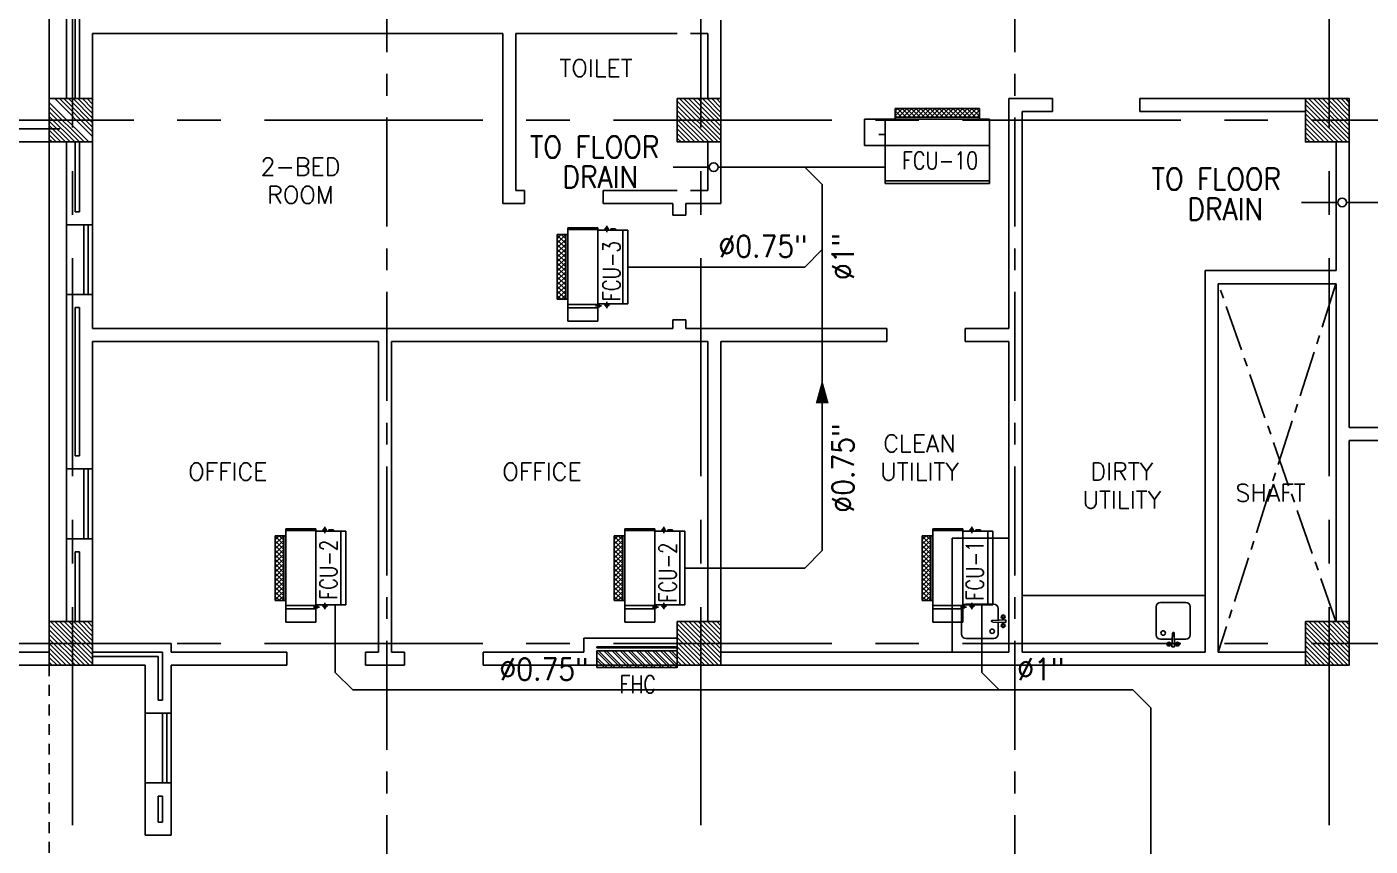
# Model space of a CAD drawing. Extents: x 417866242 to 417866633, y 43498034 to 43498122.
# Drawn here: x 417866567.24 to 417866582.64, y 43498069.33 to 43498078.73 of the extents above; entities that cross this region are included whole.
import ezdxf
from ezdxf.enums import TextEntityAlignment as Align

# ---------------------------------------------------------------- set-up
doc = ezdxf.new("R2010")
doc.units = 0
doc.header["$MEASUREMENT"] = 0
for name, pattern in [('CENTER', [2, 1.25, -0.25, 0.25, -0.25]), ('CENTER2', [1.125, 0.75, -0.125, 0.125, -0.125]), ('CENTERX2', [4, 2.5, -0.5, 0.5, -0.5]), ('HIDDEN', [0.375, 0.25, -0.125]), ('HIDDEN2', [0.1875, 0.125, -0.0625])]:
    doc.linetypes.add(name, pattern=pattern)
doc.layers.get('0').update_dxf_attribs({"linetype": 'CONTINUOUS'})
for name, color, linetype in [('AC-CD', 6, 'CONTINUOUS'), ('AC-TEXT', 2, 'CONTINUOUS'), ('AXES', 11, 'CENTERX2'), ('AXES1', 11, 'CENTER'), ('COL', 11, 'CONTINUOUS'), ('FCU', 6, 'CONTINUOUS'), ('FHC', 11, 'CONTINUOUS'), ('HAT', 11, 'CONTINUOUS'), ('INSUL', 11, 'CONTINUOUS'), ('ME-FIX', 11, 'CONTINUOUS'), ('P-SOLIDWASTE', 6, 'CONTINUOUS'), ('PROJ-L', 11, 'CONTINUOUS'), ('RM-NAME', 11, 'CONTINUOUS'), ('ROOF', 11, 'CONTINUOUS'), ('STR', 11, 'CONTINUOUS'), ('TEXTN', 2, 'CONTINUOUS'), ('WALL', 11, 'CONTINUOUS'), ('WIN', 11, 'CONTINUOUS')]:
    doc.layers.add(name, color=color, linetype=linetype)
doc.styles.add('ROMANS', font='ROMANS.shx', dxfattribs={"width": 0.6})

# ---------------------------------------------------------------- blocks, each defined once
blk = doc.blocks.new('*X55')
at = {"color": 0}
for p, q in [((238729, 149527), (239191, 149990)), ((238729, 149580), (239138, 149990)), ((238729, 149633), (239085, 149990)), ((238729, 149686), (239032, 149990)), ((238729, 149739), (238979, 149990)), ((238729, 149792), (238926, 149990)), ((238729, 149845), (238873, 149990)), ((238729, 149898), (238820, 149990)), ((238729, 149951), (238767, 149990)), ((238744, 149490), (239229, 149974)), ((238797, 149490), (239229, 149921)), ((238850, 149490), (239229, 149868)), ((238903, 149490), (239229, 149815)), ((238956, 149490), (239229, 149762)), ((239009, 149490), (239229, 149709)), ((239062, 149490), (239229, 149656)), ((239116, 149490), (239229, 149603)), ((239169, 149490), (239229, 149550)), ((239222, 149490), (239229, 149497))]:
    blk.add_line(p, q, dxfattribs=at)
blk = doc.blocks.new('COL50')
at = {"layer": 'COL'}
blk.add_lwpolyline([(-250, 250), (-250, -250), (250, -250), (250, 250)], close=True, dxfattribs=at)
blk = doc.blocks.new('*X81')
at = {"color": 0}
for p, q in [((253129, 155548), (253570, 155990)), ((253129, 155601), (253517, 155990)), ((253129, 155654), (253464, 155990)), ((253129, 155707), (253411, 155990)), ((253129, 155760), (253358, 155990)), ((253129, 155813), (253305, 155990)), ((253129, 155866), (253252, 155990)), ((253129, 155919), (253199, 155990)), ((253129, 155972), (253146, 155990)), ((253177, 155490), (253629, 155942)), ((253230, 155490), (253629, 155889)), ((253283, 155490), (253629, 155836)), ((253336, 155490), (253629, 155783)), ((253389, 155490), (253629, 155730)), ((253442, 155490), (253629, 155677)), ((253495, 155490), (253629, 155624)), ((253548, 155490), (253629, 155571)), ((253601, 155490), (253629, 155517))]:
    blk.add_line(p, q, dxfattribs=at)
blk = doc.blocks.new('*X83')
at = {"color": 0}
for p, q in [((253129, 149502), (253616, 149990)), ((253129, 149555), (253563, 149990)), ((253129, 149608), (253510, 149990)), ((253129, 149661), (253457, 149990)), ((253129, 149714), (253404, 149990)), ((253129, 149767), (253351, 149990)), ((253129, 149820), (253298, 149990)), ((253129, 149873), (253245, 149990)), ((253129, 149926), (253192, 149990)), ((253129, 149979), (253139, 149990)), ((253169, 149490), (253629, 149949)), ((253222, 149490), (253629, 149896)), ((253275, 149490), (253629, 149843)), ((253328, 149490), (253629, 149790)), ((253381, 149490), (253629, 149737)), ((253434, 149490), (253629, 149684)), ((253487, 149490), (253629, 149631)), ((253540, 149490), (253629, 149578)), ((253594, 149490), (253629, 149525))]:
    blk.add_line(p, q, dxfattribs=at)
blk = doc.blocks.new('*X82')
at = {"color": 0}
for p, q in [((245929, 149515), (246404, 149990)), ((245929, 149568), (246351, 149990)), ((245929, 149621), (246298, 149990)), ((245929, 149674), (246245, 149990)), ((245929, 149727), (246192, 149990)), ((245929, 149780), (246139, 149990)), ((245929, 149833), (246086, 149990)), ((245929, 149886), (246033, 149990)), ((245929, 149939), (245979, 149990)), ((245957, 149490), (246429, 149962)), ((246010, 149490), (246429, 149908)), ((246063, 149490), (246429, 149855)), ((246116, 149490), (246429, 149802)), ((246169, 149490), (246429, 149749)), ((246222, 149490), (246429, 149696)), ((246275, 149490), (246429, 149643)), ((246328, 149490), (246429, 149590)), ((246381, 149490), (246429, 149537))]:
    blk.add_line(p, q, dxfattribs=at)
blk = doc.blocks.new('*X80')
at = {"color": 0}
for p, q in [((245929, 155507), (246411, 155990)), ((245929, 155560), (246358, 155990)), ((245929, 155613), (246305, 155990)), ((245929, 155666), (246252, 155990)), ((245929, 155719), (246199, 155990)), ((245929, 155772), (246146, 155990)), ((245929, 155825), (246093, 155990)), ((245929, 155879), (246040, 155990)), ((245929, 155932), (245987, 155990)), ((245964, 155490), (246429, 155954)), ((246017, 155490), (246429, 155901)), ((246070, 155490), (246429, 155848)), ((246123, 155490), (246429, 155795)), ((246176, 155490), (246429, 155742)), ((246229, 155490), (246429, 155689)), ((246282, 155490), (246429, 155636)), ((246335, 155490), (246429, 155583)), ((246388, 155490), (246429, 155530))]:
    blk.add_line(p, q, dxfattribs=at)
blk = doc.blocks.new('*X54')
at = {"color": 0}
for p, q in [((238729, 155520), (239199, 155990)), ((238729, 155573), (239145, 155990)), ((238729, 155626), (239092, 155990)), ((238729, 155679), (239039, 155990)), ((238729, 155732), (238986, 155990)), ((238729, 155785), (238933, 155990)), ((238729, 155838), (238880, 155990)), ((238729, 155891), (238827, 155990)), ((238729, 155944), (238774, 155990)), ((238752, 155490), (239229, 155967)), ((238805, 155490), (239229, 155914)), ((238858, 155490), (239229, 155861)), ((238911, 155490), (239229, 155808)), ((238964, 155490), (239229, 155755)), ((239017, 155490), (239229, 155702)), ((239070, 155490), (239229, 155649)), ((239123, 155490), (239229, 155596)), ((239176, 155490), (239229, 155542))]:
    blk.add_line(p, q, dxfattribs=at)
blk = doc.blocks.new('RM1')
at = {"layer": 'RM-NAME', "style": 'ROMANS'}
for tag, p in [('ROOMNAME1', (0, 324)), ('ROOMNAME2', (0, 0))]:
    blk.add_attdef(tag, text='', height=200, dxfattribs=at).set_placement(p, align=Align.MIDDLE)
blk = doc.blocks.new('*X90')
at = {"color": 0}
for p, q in [((-750, 2538), (-672, 2616)), ((-750, 2591), (-725, 2616)), ((-660, 2516), (-750, 2606)), ((-713, 2516), (-750, 2553)), ((-719, 2516), (-619, 2616)), ((-607, 2516), (-707, 2616)), ((-666, 2516), (-566, 2616)), ((-554, 2516), (-654, 2616)), ((-613, 2516), (-513, 2616)), ((-501, 2516), (-601, 2616)), ((-560, 2516), (-460, 2616)), ((-448, 2516), (-548, 2616)), ((-507, 2516), (-407, 2616)), ((-394, 2516), (-494, 2616)), ((-454, 2516), (-354, 2616)), ((-341, 2516), (-441, 2616)), ((-401, 2516), (-301, 2616)), ((-288, 2516), (-388, 2616)), ((-348, 2516), (-248, 2616)), ((-235, 2516), (-335, 2616)), ((-295, 2516), (-195, 2616)), ((-182, 2516), (-282, 2616)), ((-242, 2516), (-142, 2616)), ((-129, 2516), (-229, 2616)), ((-189, 2516), (-89, 2616)), ((-76, 2516), (-176, 2616)), ((-136, 2516), (-36, 2616)), ((-23, 2516), (-123, 2616)), ((-83, 2516), (17, 2616)), ((30, 2516), (-70, 2616)), ((-30, 2516), (70, 2616)), ((83, 2516), (-17, 2616)), ((23, 2516), (123, 2616)), ((136, 2516), (36, 2616)), ((76, 2516), (176, 2616)), ((189, 2516), (89, 2616)), ((129, 2516), (215, 2601)), ((215, 2543), (142, 2616)), ((182, 2516), (215, 2548)), ((215, 2596), (195, 2616))]:
    blk.add_line(p, q, dxfattribs=at)
blk = doc.blocks.new('WAP16')
at = {"color": 6}
for p, q in [((-597, 0), (-597, -737)), ((-597, 0), (597, 0)), ((597, 0), (597, -737)), ((-597, -437), (597, -437)), ((-597, -737), (597, -737))]:
    blk.add_line(p, q, dxfattribs=at)
at = {"color": 3}
for p, q in [((-597, -32), (597, -32)), ((597, -437), (835, -437)), ((835, -437), (835, -737)), ((597, -562), (670, -562)), ((-482, -737), (-482, -862)), ((-482, -762), (482, -762)), ((482, -737), (482, -862)), ((597, -737), (835, -737)), ((-482, -862), (482, -862))]:
    blk.add_line(p, q, dxfattribs=at)
at = {"color": 11}
blk.add_blockref('*X90', (268, -3378), dxfattribs=at)
blk = doc.blocks.new('*X88')
at = {"color": 0}
for p, q in [((16890, -2467), (16943, -2414)), ((16890, -2520), (16990, -2420)), ((16990, -2512), (16892, -2414)), ((16990, -2459), (16945, -2414)), ((16990, -2565), (16890, -2465)), ((16890, -2573), (16990, -2473)), ((16990, -2619), (16890, -2519)), ((16890, -2626), (16990, -2526)), ((16990, -2672), (16890, -2572)), ((16890, -2679), (16990, -2579)), ((16990, -2725), (16890, -2625)), ((16890, -2732), (16990, -2632)), ((16990, -2778), (16890, -2678)), ((16890, -2785), (16990, -2685)), ((16990, -2831), (16890, -2731)), ((16890, -2838), (16990, -2738)), ((16990, -2884), (16890, -2784)), ((16890, -2891), (16990, -2791)), ((16990, -2937), (16890, -2837)), ((16890, -2944), (16990, -2844)), ((16990, -2990), (16890, -2890)), ((16890, -2997), (16990, -2897)), ((16990, -3043), (16890, -2943)), ((16890, -3050), (16990, -2950)), ((16990, -3096), (16890, -2996)), ((16890, -3103), (16990, -3003)), ((16990, -3149), (16890, -3049)), ((16892, -3155), (16990, -3056)), ((16944, -3155), (16890, -3102)), ((16945, -3155), (16990, -3109))]:
    blk.add_line(p, q, dxfattribs=at)
blk = doc.blocks.new('WHE06')
at = {"color": 3}
for p, q in [((689, 622), (346, 622)), ((346, 622), (346, 469)), ((689, 469), (689, 622)), ((242, 472), (242, 399)), ((60, -422), (60, 422)), ((212, 437), (269, 437)), ((232, 452), (232, 422)), ((232, 452), (252, 452)), ((252, 452), (252, 422)), ((305, 448), (373, 448)), ((321, 458), (321, 438)), ((321, 458), (346, 458)), ((321, 438), (346, 438)), ((346, 430), (689, 430)), ((811, 371), (689, 371)), ((711, -371), (711, 371)), ((811, -371), (811, 371)), ((142, -437), (142, -422)), ((142, -437), (197, -437)), ((197, -437), (197, -422)), ((221, -437), (269, -437)), ((232, -452), (232, -422)), ((232, -452), (252, -452)), ((242, -472), (242, -399)), ((252, -452), (252, -422)), ((346, -430), (689, -430)), ((811, -371), (689, -371))]:
    blk.add_line(p, q, dxfattribs=at)
at = {"color": 6}
for p, q in [((346, 469), (346, -451)), ((689, 469), (346, 469)), ((689, -451), (689, 469)), ((0, -422), (0, 422)), ((0, 422), (346, 422)), ((0, -422), (346, -422)), ((346, -451), (689, -451))]:
    blk.add_line(p, q, dxfattribs=at)
at = {"color": 11}
blk.add_blockref('*X88', (-16179, 2784), dxfattribs=at)
blk = doc.blocks.new('*X100')
at = {"color": 0}
for p, q in [((16890, -2467), (16943, -2414)), ((16890, -2520), (16990, -2420)), ((16990, -2512), (16892, -2414)), ((16990, -2459), (16945, -2414)), ((16990, -2565), (16890, -2465)), ((16890, -2573), (16990, -2473)), ((16990, -2619), (16890, -2519)), ((16890, -2626), (16990, -2526)), ((16990, -2672), (16890, -2572)), ((16890, -2679), (16990, -2579)), ((16990, -2725), (16890, -2625)), ((16890, -2732), (16990, -2632)), ((16990, -2778), (16890, -2678)), ((16890, -2785), (16990, -2685)), ((16990, -2831), (16890, -2731)), ((16890, -2838), (16990, -2738)), ((16990, -2884), (16890, -2784)), ((16890, -2891), (16990, -2791)), ((16990, -2937), (16890, -2837)), ((16890, -2944), (16990, -2844)), ((16990, -2990), (16890, -2890)), ((16890, -2997), (16990, -2897)), ((16990, -3043), (16890, -2943)), ((16890, -3050), (16990, -2950)), ((16990, -3096), (16890, -2996)), ((16890, -3103), (16990, -3003)), ((16990, -3149), (16890, -3049)), ((16892, -3155), (16990, -3056)), ((16944, -3155), (16890, -3102)), ((16945, -3155), (16990, -3109))]:
    blk.add_line(p, q, dxfattribs=at)

msp = doc.modelspace()

# ---------------------------------------------------------------- hatches: boundary and pattern name
at = {"layer": 'FHC', "linetype": 'ByBlock', "ltscale": 0.3}
h = msp.add_hatch(dxfattribs=at)
h.set_pattern_fill('ANSI32', color=11, scale=0.175, style=0)
h.set_pattern_definition([(135, (417866806.89178, 43498040.33097), (0.046403883, 0.046403883), []), (135, (417866806.860844, 43498040.33097), (0.046403883, 0.046403883), [])])
h.paths.add_polyline_path([(417866573.776, 43498071.382), (417866573.776, 43498071.572), (417866574.696, 43498071.572), (417866574.696, 43498071.382)])
h.paths.add_polyline_path([(417866574.908, 43498070.961), (417866574.908, 43498071.382), (417866574.646, 43498071.382), (417866574.646, 43498070.961)], flags=9)

# ---------------------------------------------------------------- linework, layer by layer
at = {"layer": 'AC-CD'}
for p, q in [((417866575.063, 43498077.118), (417866574.648, 43498077.118)), ((417866577.079, 43498077.118), (417866575.163, 43498077.118)), ((417866576.357, 43498076.918), (417866576.157, 43498077.118)), ((417866576.357, 43498076.918), (417866576.357, 43498072.721)), ((417866582.266, 43498076.714), (417866581.851, 43498076.714)), ((417866583.768, 43498076.714), (417866582.366, 43498076.714)), ((417866576.157, 43498075.973), (417866576.357, 43498076.173)), ((417866574.131, 43498075.973), (417866576.157, 43498075.973)), ((417866576.157, 43498072.521), (417866576.357, 43498072.721)), ((417866574.784, 43498072.521), (417866576.157, 43498072.521)), ((417866570.776, 43498072.099), (417866570.776, 43498071.323)), ((417866578.185, 43498072.099), (417866578.185, 43498071.323)), ((417866570.976, 43498071.123), (417866570.776, 43498071.323)), ((417866578.385, 43498071.123), (417866578.185, 43498071.323)), ((417866570.976, 43498071.123), (417866579.917, 43498071.123)), ((417866579.917, 43498071.123), (417866580.124, 43498070.917)), ((417866580.124, 43498070.917), (417866580.124, 43498068.331))]:
    msp.add_line(p, q, dxfattribs=at)
for centre in [(417866575.113, 43498077.118), (417866582.316, 43498076.714)]:
    msp.add_circle(centre, 0.05, dxfattribs=at)
at = {"layer": 'AXES'}
for p, q in [((417866567.766, 43498033.573), (417866567.766, 43498110.385)), ((417866574.966, 43498033.573), (417866574.966, 43498110.385)), ((417866582.166, 43498033.573), (417866582.166, 43498110.385)), ((417866557.966, 43498077.657), (417866626.006, 43498077.657)), ((417866557.966, 43498071.657), (417866626.006, 43498071.657))]:
    msp.add_line(p, q, dxfattribs=at)
at = {"layer": 'AXES1'}
for p, q in [((417866571.366, 43498040.437), (417866571.366, 43498099.257)), ((417866578.566, 43498040.437), (417866578.566, 43498099.257))]:
    msp.add_line(p, q, dxfattribs=at)
at = {"layer": 'FCU', "color": 3}
for p, q in [((417866573.32, 43498076.344), (417866573.32, 43498075.603)), ((417866573.32, 43498076.344), (417866573.442, 43498076.344)), ((417866573.42, 43498076.344), (417866573.42, 43498075.603)), ((417866573.785, 43498076.404), (417866573.442, 43498076.404)), ((417866573.91, 43498076.411), (417866573.862, 43498076.411)), ((417866573.899, 43498076.426), (417866573.879, 43498076.426)), ((417866573.879, 43498076.426), (417866573.879, 43498076.396)), ((417866573.889, 43498076.446), (417866573.889, 43498076.373)), ((417866573.899, 43498076.426), (417866573.899, 43498076.396)), ((417866573.935, 43498076.411), (417866573.935, 43498076.396)), ((417866573.99, 43498076.411), (417866573.935, 43498076.411)), ((417866573.99, 43498076.411), (417866573.99, 43498076.396)), ((417866574.071, 43498076.396), (417866574.071, 43498075.551)), ((417866573.32, 43498075.603), (417866573.442, 43498075.603)), ((417866573.785, 43498075.543), (417866573.442, 43498075.543)), ((417866573.81, 43498075.536), (417866573.785, 43498075.536)), ((417866573.81, 43498075.516), (417866573.81, 43498075.536)), ((417866573.919, 43498075.536), (417866573.862, 43498075.536)), ((417866573.879, 43498075.521), (417866573.879, 43498075.551)), ((417866573.889, 43498075.501), (417866573.889, 43498075.574)), ((417866573.899, 43498075.521), (417866573.899, 43498075.551)), ((417866573.442, 43498075.505), (417866573.442, 43498075.352)), ((417866573.826, 43498075.526), (417866573.758, 43498075.526)), ((417866573.81, 43498075.516), (417866573.785, 43498075.516)), ((417866573.785, 43498075.352), (417866573.785, 43498075.505)), ((417866573.899, 43498075.521), (417866573.879, 43498075.521)), ((417866573.442, 43498075.352), (417866573.785, 43498075.352))]:
    msp.add_line(p, q, dxfattribs=at)
at = {"layer": 'FCU', "color": 6}
for p, q in [((417866573.785, 43498076.424), (417866573.442, 43498076.424)), ((417866573.442, 43498076.424), (417866573.442, 43498075.505)), ((417866573.785, 43498075.505), (417866573.785, 43498076.424)), ((417866574.131, 43498076.396), (417866573.785, 43498076.396)), ((417866574.131, 43498076.396), (417866574.131, 43498075.551)), ((417866574.131, 43498075.551), (417866573.785, 43498075.551)), ((417866573.442, 43498075.505), (417866573.785, 43498075.505))]:
    msp.add_line(p, q, dxfattribs=at)
at = {"layer": 'FHC', "color": 250, "linetype": 'HIDDEN', "ltscale": 0.25}
msp.add_line((417866573.776, 43498071.407), (417866574.696, 43498071.407), dxfattribs=at)
at = {"layer": 'FHC', "linetype": 'ByBlock', "ltscale": 0.3}
msp.add_lwpolyline([(417866574.696, 43498071.572), (417866573.776, 43498071.572), (417866573.776, 43498071.382), (417866574.696, 43498071.382)], close=True, dxfattribs=at)
at = {"layer": 'INSUL'}
for p, q in [((417866567.796, 43498077.907), (417866567.796, 43498080.707)), ((417866567.846, 43498077.907), (417866567.846, 43498080.707)), ((417866567.796, 43498077.407), (417866567.796, 43498076.607)), ((417866567.846, 43498077.407), (417866567.846, 43498076.607)), ((417866567.796, 43498076.607), (417866567.846, 43498076.607)), ((417866567.796, 43498075.507), (417866567.846, 43498075.507)), ((417866567.796, 43498075.507), (417866567.796, 43498073.807)), ((417866567.846, 43498075.507), (417866567.846, 43498073.807)), ((417866567.796, 43498073.807), (417866567.846, 43498073.807)), ((417866567.796, 43498072.707), (417866567.846, 43498072.707)), ((417866567.796, 43498071.907), (417866567.796, 43498072.707)), ((417866567.846, 43498071.907), (417866567.846, 43498072.707)), ((417866567.996, 43498071.557), (417866568.796, 43498071.557)), ((417866568.796, 43498071.557), (417866568.796, 43498071.007)), ((417866567.996, 43498071.507), (417866568.746, 43498071.507)), ((417866568.746, 43498071.507), (417866568.746, 43498071.007)), ((417866568.796, 43498071.007), (417866568.746, 43498071.007)), ((417866568.796, 43498069.907), (417866568.746, 43498069.907)), ((417866568.746, 43498069.607), (417866568.746, 43498069.907)), ((417866568.796, 43498069.607), (417866568.796, 43498069.907)), ((417866568.796, 43498069.607), (417866568.746, 43498069.607))]:
    msp.add_line(p, q, dxfattribs=at)
at = {"layer": 'INSUL', "linetype": 'CENTER2', "ltscale": 0.7}
for p, q in [((417866582.245, 43498071.907), (417866580.897, 43498075.782)), ((417866582.245, 43498075.782), (417866580.897, 43498071.557))]:
    msp.add_line(p, q, dxfattribs=at)
at = {"layer": 'ME-FIX'}
for p, q in [((417866577.847, 43498072.863), (417866578.497, 43498072.863)), ((417866577.847, 43498072.863), (417866577.847, 43498071.555)), ((417866580.746, 43498072.205), (417866578.647, 43498072.205)), ((417866577.954, 43498072.057), (417866577.954, 43498071.764)), ((417866578.325, 43498072.107), (417866578.003, 43498072.107)), ((417866578.374, 43498071.921), (417866578.374, 43498072.057)), ((417866580.183, 43498072.077), (417866580.183, 43498071.756)), ((417866580.526, 43498072.127), (417866580.233, 43498072.127)), ((417866580.576, 43498071.756), (417866580.576, 43498072.077)), ((417866578.463, 43498071.927), (417866578.307, 43498071.921)), ((417866578.463, 43498071.895), (417866578.307, 43498071.901)), ((417866578.374, 43498071.764), (417866578.374, 43498071.901)), ((417866578.463, 43498071.895), (417866578.463, 43498071.927)), ((417866578.003, 43498071.714), (417866578.325, 43498071.714)), ((417866580.233, 43498071.706), (417866580.37, 43498071.706)), ((417866580.364, 43498071.618), (417866580.37, 43498071.773)), ((417866580.396, 43498071.618), (417866580.39, 43498071.773)), ((417866580.39, 43498071.706), (417866580.526, 43498071.706)), ((417866580.364, 43498071.618), (417866580.396, 43498071.618))]:
    msp.add_line(p, q, dxfattribs=at)
for centre, radius in [((417866578.431, 43498071.96), 0.0217), ((417866578.431, 43498071.861), 0.0217), ((417866578.431, 43498071.96), 0.014), ((417866578.431, 43498071.861), 0.014), ((417866578.305, 43498071.796), 0.0255), ((417866580.265, 43498071.776), 0.0255), ((417866580.33, 43498071.649), 0.0217), ((417866580.33, 43498071.649), 0.014), ((417866580.43, 43498071.649), 0.0217), ((417866580.43, 43498071.649), 0.014)]:
    msp.add_circle(centre, radius, dxfattribs=at)
for centre, radius, start, end in [((417866578.003, 43498072.057), 0.0499, 90, 180), ((417866578.325, 43498072.057), 0.0499, 0, 90), ((417866580.233, 43498072.077), 0.0499, 90, 180), ((417866580.526, 43498072.077), 0.0499, 0, 90), ((417866578.307, 43498071.911), 0.00997, 90, 270), ((417866578.003, 43498071.764), 0.0499, 180, 270), ((417866578.325, 43498071.764), 0.0499, 270, 0), ((417866580.233, 43498071.756), 0.0499, 180, 270), ((417866580.38, 43498071.773), 0.00997, 0, 180), ((417866580.526, 43498071.756), 0.0499, 270, 0)]:
    msp.add_arc(centre, radius, start, end, dxfattribs=at)
at = {"layer": 'P-SOLIDWASTE'}
for points in [[(417866574.423, 43498077.118, 0, 0.15, 0), (417866574.696, 43498077.118, 0.15, 0.15, 0)], [(417866576.395, 43498077.118, 0, 0.15, 0), (417866576.668, 43498077.118, 0.15, 0.15, 0)], [(417866581.626, 43498076.714, 0, 0.15, 0), (417866581.899, 43498076.714, 0.15, 0.15, 0)], [(417866576.357, 43498074.681, 0, 0.15, 0), (417866576.357, 43498074.408, 0.15, 0.15, 0)], [(417866572.21, 43498071.123, 0, 0.15, 0), (417866571.937, 43498071.123, 0.15, 0.15, 0)], [(417866579.462, 43498071.123, 0, 0.15, 0), (417866579.19, 43498071.123, 0.15, 0.15, 0)]]:
    msp.add_lwpolyline(points, format="xyseb", dxfattribs=at)
at = {"layer": 'PROJ-L'}
for p, q in [((417866567.496, 43498077.907), (417866567.496, 43498084.607)), ((417866567.496, 43498071.907), (417866567.496, 43498077.407))]:
    msp.add_line(p, q, dxfattribs=at)
at = {"layer": 'PROJ-L', "linetype": 'Continuous'}
for p, q in [((417866565.62, 43498077.557), (417866567.62, 43498077.557)), ((417866565.47, 43498077.407), (417866567.62, 43498077.407))]:
    msp.add_line(p, q, dxfattribs=at)
at = {"layer": 'ROOF'}
for p, q in [((417866565.421, 43498071.557), (417866567.496, 43498071.557)), ((417866565.421, 43498071.407), (417866567.496, 43498071.407))]:
    msp.add_line(p, q, dxfattribs=at)
at = {"layer": 'STR', "linetype": 'HIDDEN2'}
msp.add_line((417866567.496, 43498071.407), (417866567.496, 43498068.357), dxfattribs=at)
at = {"layer": 'WALL'}
for p, q in [((417866567.696, 43498077.907), (417866567.696, 43498080.857)), ((417866567.996, 43498077.907), (417866567.996, 43498078.652)), ((417866567.996, 43498078.652), (417866572.696, 43498078.652)), ((417866572.846, 43498078.652), (417866574.696, 43498078.652)), ((417866574.846, 43498078.652), (417866575.046, 43498078.652)), ((417866578.497, 43498075.267), (417866578.497, 43498077.907)), ((417866578.497, 43498077.907), (417866578.997, 43498077.907)), ((417866578.997, 43498077.757), (417866578.997, 43498077.907)), ((417866579.997, 43498077.757), (417866579.997, 43498077.907)), ((417866579.997, 43498077.907), (417866581.896, 43498077.907)), ((417866578.647, 43498071.557), (417866578.647, 43498077.757)), ((417866578.647, 43498077.757), (417866578.997, 43498077.757)), ((417866579.997, 43498077.757), (417866581.896, 43498077.757)), ((417866567.696, 43498077.407), (417866567.696, 43498076.457)), ((417866567.996, 43498077.407), (417866567.996, 43498076.457)), ((417866575.046, 43498076.852), (417866575.046, 43498077.407)), ((417866575.196, 43498076.702), (417866575.196, 43498077.407)), ((417866582.246, 43498075.932), (417866582.246, 43498077.407)), ((417866582.395, 43498074.132), (417866582.395, 43498077.407)), ((417866572.846, 43498076.852), (417866572.946, 43498076.852)), ((417866573.846, 43498076.852), (417866574.696, 43498076.852)), ((417866574.846, 43498076.852), (417866575.046, 43498076.852)), ((417866572.696, 43498076.702), (417866572.946, 43498076.702)), ((417866573.846, 43498076.702), (417866574.646, 43498076.702)), ((417866574.796, 43498076.702), (417866575.196, 43498076.702)), ((417866567.696, 43498076.457), (417866567.996, 43498076.457)), ((417866582.246, 43498075.932), (417866580.747, 43498075.932)), ((417866580.747, 43498075.932), (417866580.747, 43498071.557)), ((417866580.897, 43498075.782), (417866582.246, 43498075.782)), ((417866580.897, 43498071.557), (417866580.897, 43498075.782)), ((417866582.246, 43498071.907), (417866582.246, 43498075.782)), ((417866567.696, 43498075.657), (417866567.996, 43498075.657)), ((417866567.696, 43498075.657), (417866567.696, 43498073.657)), ((417866567.996, 43498075.657), (417866567.996, 43498075.267)), ((417866574.646, 43498075.267), (417866567.996, 43498075.267)), ((417866577.097, 43498075.267), (417866574.796, 43498075.267)), ((417866577.097, 43498075.117), (417866577.097, 43498075.267)), ((417866577.997, 43498075.117), (417866577.997, 43498075.267)), ((417866578.497, 43498075.267), (417866577.997, 43498075.267)), ((417866567.996, 43498075.117), (417866567.996, 43498073.657)), ((417866571.271, 43498075.117), (417866567.996, 43498075.117)), ((417866570.221, 43498075.117), (417866568.896, 43498075.117)), ((417866571.271, 43498075.117), (417866571.271, 43498071.557)), ((417866571.421, 43498075.117), (417866571.421, 43498071.557)), ((417866575.046, 43498075.117), (417866571.421, 43498075.117)), ((417866575.046, 43498071.907), (417866575.046, 43498075.117)), ((417866577.097, 43498075.117), (417866575.196, 43498075.117)), ((417866575.196, 43498071.907), (417866575.196, 43498075.117)), ((417866578.497, 43498075.117), (417866577.997, 43498075.117)), ((417866578.497, 43498071.557), (417866578.497, 43498075.117)), ((417866583.045, 43498074.132), (417866582.395, 43498074.132)), ((417866583.045, 43498073.982), (417866582.395, 43498073.982)), ((417866582.395, 43498071.757), (417866582.395, 43498073.982)), ((417866567.696, 43498073.657), (417866567.996, 43498073.657)), ((417866567.696, 43498072.857), (417866567.996, 43498072.857)), ((417866567.696, 43498071.907), (417866567.696, 43498072.857)), ((417866567.996, 43498071.907), (417866567.996, 43498072.857)), ((417866573.626, 43498071.557), (417866573.626, 43498071.717)), ((417866573.626, 43498071.717), (417866574.696, 43498071.717)), ((417866568.896, 43498071.657), (417866567.996, 43498071.657)), ((417866568.896, 43498071.657), (417866568.896, 43498071.557)), ((417866570.221, 43498071.557), (417866568.896, 43498071.557)), ((417866570.221, 43498071.557), (417866570.221, 43498071.407)), ((417866571.121, 43498071.557), (417866571.121, 43498071.407)), ((417866571.271, 43498071.557), (417866571.121, 43498071.557)), ((417866571.571, 43498071.557), (417866571.421, 43498071.557)), ((417866571.571, 43498071.557), (417866571.571, 43498071.407)), ((417866572.471, 43498071.557), (417866572.471, 43498071.407)), ((417866573.626, 43498071.557), (417866572.471, 43498071.557)), ((417866573.776, 43498071.607), (417866573.776, 43498071.617)), ((417866573.776, 43498071.617), (417866574.696, 43498071.617)), ((417866573.776, 43498071.607), (417866574.696, 43498071.607)), ((417866573.776, 43498071.572), (417866573.776, 43498071.405)), ((417866574.696, 43498071.572), (417866573.776, 43498071.572)), ((417866574.696, 43498071.607), (417866574.696, 43498071.617)), ((417866574.696, 43498071.406), (417866574.696, 43498071.571)), ((417866578.497, 43498071.557), (417866575.196, 43498071.557)), ((417866580.747, 43498071.557), (417866578.647, 43498071.557)), ((417866581.896, 43498071.557), (417866580.897, 43498071.557)), ((417866568.271, 43498071.407), (417866567.996, 43498071.407)), ((417866567.996, 43498071.407), (417866568.596, 43498071.407)), ((417866568.596, 43498071.407), (417866568.596, 43498070.857)), ((417866570.221, 43498071.407), (417866568.896, 43498071.407)), ((417866568.896, 43498071.407), (417866568.896, 43498070.857)), ((417866571.571, 43498071.407), (417866571.121, 43498071.407)), ((417866574.696, 43498071.407), (417866572.471, 43498071.407)), ((417866581.896, 43498071.407), (417866575.196, 43498071.407)), ((417866568.896, 43498070.857), (417866568.596, 43498070.857)), ((417866568.596, 43498070.057), (417866568.596, 43498069.457)), ((417866568.896, 43498070.057), (417866568.596, 43498070.057)), ((417866568.896, 43498070.057), (417866568.896, 43498069.457)), ((417866568.596, 43498069.457), (417866568.896, 43498069.457))]:
    msp.add_line(p, q, dxfattribs=at)
at = {"layer": 'WALL', "linetype": 'ByBlock'}
for p, q in [((417866575.196, 43498078.802), (417866575.196, 43498077.907)), ((417866572.696, 43498078.652), (417866572.696, 43498076.702)), ((417866572.846, 43498078.652), (417866572.846, 43498076.852)), ((417866575.046, 43498078.652), (417866575.046, 43498077.907)), ((417866572.946, 43498076.852), (417866572.946, 43498076.702)), ((417866573.846, 43498076.852), (417866573.846, 43498076.702)), ((417866574.646, 43498076.702), (417866574.646, 43498076.567)), ((417866574.796, 43498076.702), (417866574.796, 43498076.567)), ((417866574.796, 43498076.567), (417866574.646, 43498076.567)), ((417866574.646, 43498075.367), (417866574.646, 43498075.267)), ((417866574.796, 43498075.367), (417866574.646, 43498075.367)), ((417866574.796, 43498075.367), (417866574.796, 43498075.267))]:
    msp.add_line(p, q, dxfattribs=at)
at = {"layer": 'WALL', "linetype": 'ByBlock', "ltscale": 0.3}
for points in [[(417866567.496, 43498077.907), (417866567.996, 43498077.907), (417866567.996, 43498077.407), (417866567.496, 43498077.407)], [(417866574.696, 43498077.907), (417866575.196, 43498077.907), (417866575.196, 43498077.407), (417866574.696, 43498077.407)], [(417866581.896, 43498077.407), (417866582.396, 43498077.407), (417866582.396, 43498077.907), (417866581.896, 43498077.907)], [(417866567.496, 43498071.907), (417866567.996, 43498071.907), (417866567.996, 43498071.407), (417866567.496, 43498071.407)], [(417866574.696, 43498071.907), (417866575.196, 43498071.907), (417866575.196, 43498071.407), (417866574.696, 43498071.407)], [(417866581.896, 43498071.907), (417866582.396, 43498071.907), (417866582.396, 43498071.407), (417866581.896, 43498071.407)]]:
    msp.add_lwpolyline(points, close=True, dxfattribs=at)
at = {"layer": 'WIN'}
for p, q in [((417866567.696, 43498076.457), (417866567.696, 43498075.657)), ((417866567.896, 43498076.457), (417866567.896, 43498075.657)), ((417866567.946, 43498076.457), (417866567.946, 43498075.657)), ((417866567.996, 43498076.457), (417866567.996, 43498075.657)), ((417866567.696, 43498073.657), (417866567.696, 43498072.857)), ((417866567.896, 43498073.657), (417866567.896, 43498072.857)), ((417866567.946, 43498073.657), (417866567.946, 43498072.857)), ((417866567.996, 43498073.657), (417866567.996, 43498072.857)), ((417866568.596, 43498070.857), (417866568.596, 43498070.057)), ((417866568.796, 43498070.857), (417866568.796, 43498070.057)), ((417866568.846, 43498070.857), (417866568.846, 43498070.057)), ((417866568.896, 43498070.857), (417866568.896, 43498070.057))]:
    msp.add_line(p, q, dxfattribs=at)

# ---------------------------------------------------------------- block references
at = {"layer": 'COL', "xscale": 0.0009999871253967285, "yscale": 0.001000002026557922, "zscale": 0.001}
for p in [(417866567.746, 43498077.657), (417866574.946, 43498077.657), (417866582.146, 43498077.657), (417866567.746, 43498071.657), (417866574.946, 43498071.657), (417866582.146, 43498071.657)]:
    msp.add_blockref('COL50', p, dxfattribs=at)
at = {"layer": 'FCU', "linetype": 'ByBlock', "xscale": 0.0009999871253967285, "yscale": 0.001000002026557922, "zscale": 0.001, "rotation": 180}
for name, p in [('WAP16', (417866577.676, 43498076.93)), ('WHE06', (417866570.899, 43498072.521)), ('WHE06', (417866574.784, 43498072.521)), ('WHE06', (417866578.314, 43498072.521))]:
    msp.add_blockref(name, p, dxfattribs=at)
at = {"layer": 'FCU', "color": 11, "extrusion": (0, 0, -1), "xscale": -0.0009999871253967285, "yscale": 0.001000002026557922, "zscale": -0.001, "rotation": 180}
msp.add_blockref('*X100', (-417866590.311, 43498073.189), dxfattribs=at)
at = {"layer": 'HAT', "xscale": -0.0009999871253967285, "yscale": 0.001000002026557922, "zscale": 0.001}
for name in ['*X81', '*X80', '*X54', '*X83', '*X82', '*X55']:
    msp.add_blockref(name, (417866821.124, 43497921.917), dxfattribs=at)
at = {"layer": 'RM-NAME'}
ref = msp.add_blockref('RM1', (417866573.765, 43498078.254), dxfattribs=dict(at, xscale=0.0009999871253967285, yscale=0.001000002026557922, zscale=0.001))
ref.add_attrib('ROOMNAME2', 'TOILET', dxfattribs={"height": 0.2, "style": 'ROMANS'}).set_placement((417866573.765, 43498078.254), align=Align.MIDDLE)
ref = msp.add_blockref('RM1', (417866570.378, 43498076.8), dxfattribs=dict(at, xscale=-0.0009999871253967285, yscale=0.001000002026557922, zscale=0.001))
ref.add_attrib('ROOMNAME2', 'ROOM', dxfattribs={"height": 0.2, "style": 'ROMANS'}).set_placement((417866570.378, 43498076.8), align=Align.MIDDLE)
ref.add_attrib('ROOMNAME1', '2-BED', dxfattribs={"height": 0.2, "style": 'ROMANS'}).set_placement((417866570.378, 43498077.124), align=Align.MIDDLE)
ref = msp.add_blockref('RM1', (417866577.473, 43498073.626), dxfattribs=dict(at, xscale=-0.0009999871253967285, yscale=0.001000002026557922, zscale=0.001))
ref.add_attrib('ROOMNAME2', 'UTILITY', dxfattribs={"height": 0.2, "style": 'ROMANS'}).set_placement((417866577.473, 43498073.626), align=Align.MIDDLE)
ref.add_attrib('ROOMNAME1', 'CLEAN', dxfattribs={"height": 0.2, "style": 'ROMANS'}).set_placement((417866577.473, 43498073.95), align=Align.MIDDLE)
ref = msp.add_blockref('RM1', (417866569.545, 43498073.626), dxfattribs=dict(at, xscale=-0.0009999871253967285, yscale=0.001000002026557922, zscale=0.001))
ref.add_attrib('ROOMNAME2', 'OFFICE', dxfattribs={"height": 0.2, "style": 'ROMANS'}).set_placement((417866569.545, 43498073.626), align=Align.MIDDLE)
ref = msp.add_blockref('RM1', (417866573.145, 43498073.626), dxfattribs=dict(at, xscale=-0.0009999871253967285, yscale=0.001000002026557922, zscale=0.001))
ref.add_attrib('ROOMNAME2', 'OFFICE', dxfattribs={"height": 0.2, "style": 'ROMANS'}).set_placement((417866573.145, 43498073.626), align=Align.MIDDLE)
ref = msp.add_blockref('RM1', (417866579.791, 43498073.304), dxfattribs=dict(at, xscale=-0.0009999871253967285, yscale=0.001000002026557922, zscale=0.001))
ref.add_attrib('ROOMNAME2', 'UTILITY', dxfattribs={"height": 0.2, "style": 'ROMANS'}).set_placement((417866579.791, 43498073.304), align=Align.MIDDLE)
ref.add_attrib('ROOMNAME1', 'DIRTY', dxfattribs={"height": 0.2, "style": 'ROMANS'}).set_placement((417866579.791, 43498073.628), align=Align.MIDDLE)

# ---------------------------------------------------------------- texts
at = {"layer": 'AC-TEXT', "style": 'ROMANS', "width": 0.9}
for s, p in [('TO FLOOR ', (417866573.007, 43498077.225)), ('DRAIN', (417866573.379, 43498076.88)), ('TO FLOOR ', (417866580.132, 43498076.858)), ('DRAIN', (417866580.542, 43498076.512))]:
    msp.add_text(s, height=0.25, dxfattribs=at).set_placement(p)
for s, p in [(' %%c0.75"', (417866575.602, 43498076.211)), (' %%c0.75"', (417866573.092, 43498071.361)), (' %%c1"', (417866578.786, 43498071.361))]:
    msp.add_text(s, height=0.25, dxfattribs=at).set_placement(p, align=Align.MIDDLE)
for s, p in [(' %%c1"', (417866576.595, 43498076.016)), (' %%c0.75"', (417866576.595, 43498073.59))]:
    msp.add_text(s, height=0.25, rotation=90, dxfattribs=at).set_placement(p, align=Align.MIDDLE)
at = {"layer": 'FHC', "style": 'ROMANS', "width": 0.8}
msp.add_text('FHC', height=0.2, dxfattribs=at).set_placement((417866574.034, 43498071.088))
at = {"layer": 'RM-NAME', "style": 'ROMANS'}
msp.add_text('SHAFT', height=0.2, dxfattribs=at).set_placement((417866581.496, 43498073.384), align=Align.MIDDLE)
at = {"layer": 'TEXTN', "linetype": 'ByBlock', "style": 'ROMANS', "width": 0.8}
msp.add_text('FCU-10', height=0.2, dxfattribs=at).set_placement((417866577.273, 43498077.094))
at = {"layer": 'TEXTN', "style": 'ROMANS', "width": 0.75}
for s, p in [('FCU-3', (417866574.042, 43498075.58)), ('FCU-2', (417866570.798, 43498072.156)), ('FCU-2', (417866574.686, 43498072.124)), ('FCU-1', (417866578.206, 43498072.147))]:
    msp.add_text(s, height=0.2, rotation=90, dxfattribs=at).set_placement(p)

doc.saveas('drawing.dxf')
